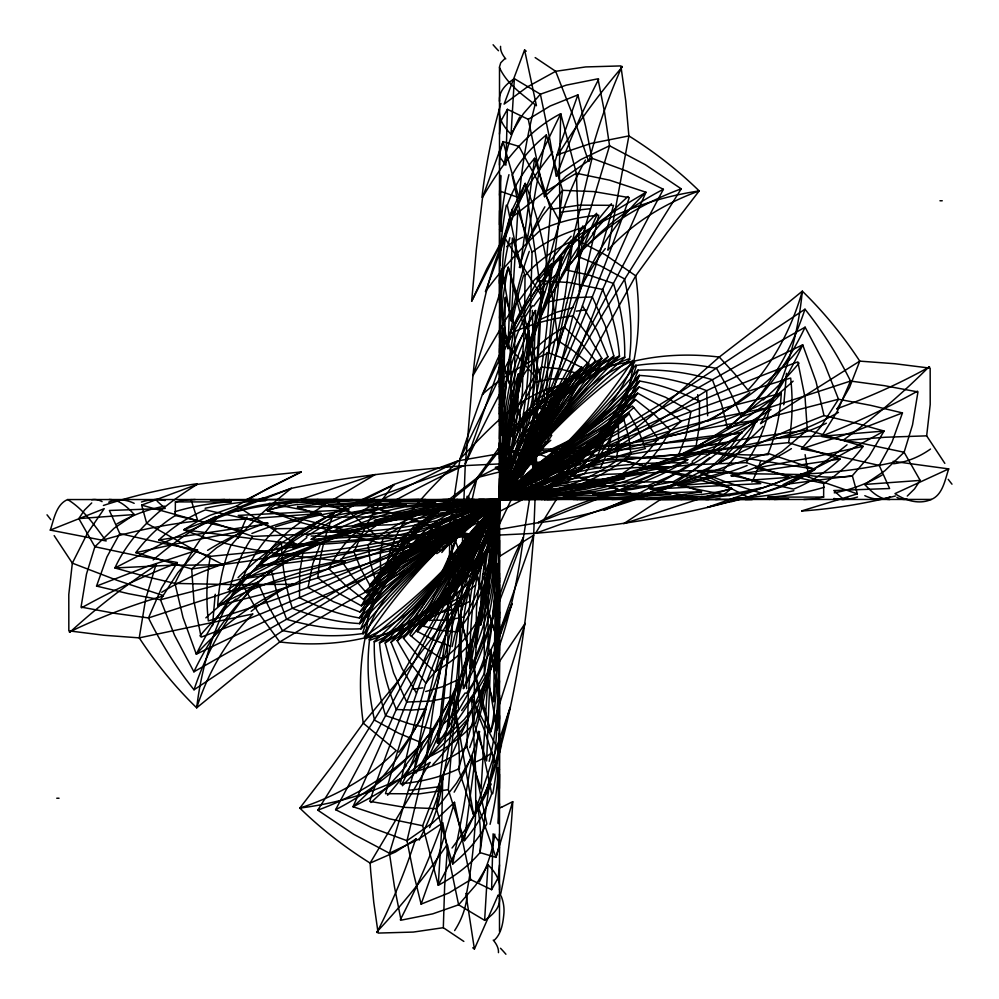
<?xml version="1.0" encoding="UTF-8"?>
<svg xmlns="http://www.w3.org/2000/svg" width="999" height="999" viewBox="0 0 999 999"><rect width="100%" height="100%" fill="white"/><g stroke="black" fill="none" stroke-linecap="round" stroke-linejoin="round"><path stroke-width="1.5" d="M499.5 164.348L499.5 165.085M499.5 898.763C500.149 908.341 491.958 915.571 484.64 920.329L458.616 904.807L449.013 858.853L442.807 822.851L418.394 839.322L389.448 853.233L353.658 834.29L317.782 810.164L395.092 686.575L454.208 584.403L452.197 572.951L451.598 561.688M499.5 742.132L499.5 752.384L471.565 697.739L475.499 768.968L475.849 812.861M499.5 635.664L498.938 680.694L497.165 708.591A715.097 453.608 5.1 0 1 489.148 761.325M499.5 628.908L499.5 624.4M499.5 594.967L499.5 573.164M499.5 578.858L499.5 577.909M499.5 560.239L498.838 621.59L495.704 670.666L488.136 647.065L487.962 601.136L490.759 555.394C485.027 577.122 476.136 598.064 463.911 616.932L447.602 620.117L428.983 620.329M499.5 527.959L499.063 592.557L497.09 638.998L462.674 532.504L465.297 463.786C472.639 391.783 472.914 317.108 499.837 248.951M499.5 471.041L499.512 446.128M499.5 438.761L500.162 377.41L503.296 328.334L510.864 351.935L511.038 397.864L508.241 443.606C513.973 421.878 522.864 400.936 535.089 382.068L551.398 378.883L570.017 378.671M499.5 421.091L499.5 420.142M499.5 414.46L499.5 404.033M499.5 386.089L499.5 399.55M499.5 374.6L499.5 370.092M499.5 363.336L500.062 318.306L501.835 290.409A715.097 453.608 5.1 0 1 509.852 237.675M499.5 256.868L499.5 246.616L471.653 301.261L476.373 249.288L482.579 197.278L503.034 141.621L518.993 146.403L560.039 222.153L559.365 167.944L560.726 113.699C525.874 131.543 501.835 164.198 482.579 197.278M499.5 100.237C498.851 90.684 507.042 83.404 514.36 78.671L540.384 94.193L549.987 140.147L556.193 176.149L580.606 159.678L609.552 145.767L645.342 164.71L681.218 188.836L603.908 312.425L544.792 414.597L546.803 426.049L547.402 437.312M499.5 612.911L497.964 659.939L493.656 701.648L484.39 673.338L484.165 625.249L486.875 577.36C480.219 597.027 470.317 615.646 457.38 631.917L440.709 630.381L422.639 625.986L459.39 561.313L497.215 503.084M499.5 584.54L499.5 586.438M499.5 834.652L499.5 833.915M499.488 280.769L500.024 274.95L501.935 269.156L511.088 320.866L517.907 210.065L532.067 252.21L530.594 305.494L526.473 358.516C536.825 345.629 549.937 335.09 564.423 327.185L576.073 277.447L585.177 227.023C566.171 232.13 547.727 240.16 532.067 252.21M498.676 508.778L497.415 536.725L499.088 541.133L499.912 457.867L501.548 464.61L498.863 506.456M499.5 347.627L499.5 352.572M499.5 446.341L500.062 401.286L501.91 360.002L536.288 466.496L533.666 535.214C528.384 605.968 519.443 676.685 501.173 745.366M499.5 413.511L499.575 406.88L502.085 435.502C506.081 391.171 505.007 343.206 532.642 305.632M499.5 387.125C499.45 351.423 499.438 315.472 505.769 280.207A737.387 501.311 3.7 0 1 508.191 267.208L525.149 319.58L538.911 371.915M499.5 504.158L498.651 574.088C491.745 554.158 497.677 532.305 498.051 511.688A858.553 573.276 6.6 0 1 499.475 499.5A858.553 573.276 6.6 0 0 500.936 487.312C503.134 441.533 504.732 394.917 523.226 352.073L522.452 391.571L518.169 430.631L507.005 464.622L493.119 530.057L480.831 568.369L476.548 607.429L475.774 646.927C493.781 602.759 497.502 554.832 499.138 507.679M499.5 494.842L500.349 424.912L503.346 434.153L497.689 526.173L492.432 567.395L485.077 602.335C479.033 531.468 519.967 467.532 513.923 396.665C505.656 429.195 501.398 462.649 499.712 496.153M499.5 447.29L499.525 442.569L536.288 466.496C538.061 398.826 532.942 329.782 548.426 263.386A755.394 645.404 11.7 0 1 559.715 222.065M499.5 404.957L500.749 343.693L505.344 297.352L514.61 325.662L514.835 373.751L512.125 421.64C518.781 401.973 528.683 383.354 541.62 367.083L558.291 368.619L576.361 373.014L543.456 431.318L508.091 486.638M499.5 617.407L498.276 675.336L493.231 718.793A737.387 501.311 3.7 0 1 490.809 731.792L479.72 698.813A818.193 679.682 -9.4 0 0 472.764 664.235L461.026 620.254L462.674 532.504L479.458 581.593L497.09 638.998L533.666 535.214L499.475 556.431L499.5 551.71M499.5 594.043L499.288 627.459L495.404 592.857L490.971 633.204L484.39 673.338L473.489 694.03L461.65 710.526M499.5 651.373L499.5 646.428M499.5 612.849L499.5 611.875M499.912 457.867L499.088 541.133M499.512 718.231L498.976 724.05L497.065 729.844L487.912 678.134L481.093 788.935L466.933 746.79L468.406 693.506L472.527 640.484C462.175 653.371 449.063 663.91 434.577 671.815L422.927 721.553L413.823 771.977C432.829 766.87 451.273 758.84 466.933 746.79M493.656 701.648L495.404 592.857M505.344 297.352L503.596 406.143L499.712 371.541L499.5 385.177M499.5 318.107L500.699 302.547L507.942 348.688L509.453 339.485A754.095 593.606 10 0 1 523.563 275.274M499.5 680.893L498.301 696.453L491.058 650.312L489.547 659.515A754.095 593.606 10 0 1 475.437 723.726M442.757 777.322L441.533 831.33L438.274 885.301C453.871 876.847 468.506 866.195 480.007 852.597L489.547 783.204L464.872 834.64L438.274 885.301L422.664 825.761C442.532 770.878 468.868 718.843 492.245 665.521C508.578 624.475 517.657 581.281 523.414 537.599L538.748 441.695L550.761 378.284L566.595 302.922M499.5 195.242L500.661 175.374L500.774 231.056L499.5 229.683M499.5 224.75L499.662 210.427L499.5 302.784M499.5 283.454L499.488 280.994M499.45 504.82L499.388 508.066L499.987 490.559M499.488 587.387L499.425 592.12L496.915 563.498C492.919 607.829 493.993 655.794 466.358 693.368M499.5 715.546L499.512 718.006M499.5 774.25L499.338 788.573L499.5 695.304M499.5 803.758L498.339 823.626L498.226 767.944L499.5 769.405M499.463 503.221L499.537 495.779M499.55 494.18L499.575 490.996M499.5 134.091L500.799 121.279L507.392 109.316L528.271 119.331L544.505 196.716L565.946 176.448L591.995 158.292L626.922 171.179L663.386 189.298L539.335 422.814L544.08 440.447M499.5 346.628L500.037 336.725L537.137 378.708L508.279 267.22L473.026 375.562L503.733 323.276M499.5 652.372L498.963 662.275L525.124 623.401L490.721 731.78L461.026 620.254L457.367 671.965L451.048 730.931A750.524 639.747 7.5 0 1 443.057 777.384M499.5 864.909L498.201 877.721L491.608 889.684L470.729 879.669L454.495 802.284L433.054 822.552L407.005 840.708L372.078 827.821L335.614 809.702L459.665 576.186L454.92 558.553M499.5 478.496L499.675 494.917C502.16 439.36 502.46 381.368 528.946 330.831C530.057 390.06 521.003 450.025 497.415 504.645C476.773 556.443 469.093 612.637 470.054 668.169C496.54 617.632 496.84 559.64 499.325 504.083L499.5 520.504M463.836 941.42L443.319 927.696L444.642 886.263L447.639 845.329M507.392 109.316L505.894 165.147L500.499 158.017L499.5 150.936M496.915 563.498L495.704 670.666M502.085 435.502L503.296 328.334M491.608 889.684L493.106 833.853L498.501 840.983L499.5 848.064M434.153 696.503C449.687 641.221 449.325 583.291 449.725 526.348L460.002 459.016L472.352 422.527L482.43 394.305L497.002 360.177L517.532 317.02L532.055 290.384L537.949 280.569L548.963 267.807L566.845 249.438L579.67 237.787L600.212 221.278L614.785 210.989L645.991 192.258L609.715 180.207L576.336 173.239L542.594 193.369L513.261 216.271L536.026 164.635L560.726 113.699L576.336 173.239L578.733 232.38L579.657 291.546L568.131 317.545L558.316 344.081C551.76 289.735 545.329 234.69 525.212 183.391L512.175 209.778L504.02 236.688L486.788 268.881L471.653 301.261M499.325 504.083L498.026 606.755C487.874 576.46 495.866 542.02 497.802 510.776L492.944 534.49M499.675 494.917L500.974 392.245C511.126 422.54 503.134 456.98 501.198 488.224L506.056 464.51M500.974 392.245L498.026 606.755M499.862 265.697L501.061 246.79M499.138 733.303L497.939 752.21M491.058 650.312L486.638 760.938L473.963 723.351L474.537 671.578L477.872 620.017C468.906 635.302 456.83 648.713 442.744 659.452L425.986 648.438L409.827 634.964L450.774 571.391L484.665 521.59M507.942 348.688L512.362 238.062L525.037 275.649L524.463 327.422L521.128 378.983C530.094 363.698 542.17 350.287 556.256 339.548L573.014 350.562L589.173 364.036L552.385 421.303L519.567 470.117M499.063 507.317C500.886 462.412 504.27 417.082 518.256 374.063L517.957 401.873L516.308 424.9M499.937 491.683L499.887 492.794M195.242 499.5L185.302 500.012L175.374 501.91L175.287 515.546C159.803 525.112 146.653 538.111 135.814 552.647L191.708 568.955L247.602 561.163L303.122 551.473L299.675 573.151L299.5 597.689C318.369 607.205 338.499 614.422 359.378 617.944C390.184 589.21 420.579 559.253 455.107 535.114C470.092 526.323 483.828 515.472 496.066 503.171M535.564 310.464L533.104 390.359L533.691 470.267L522.365 424.013L501.91 360.002L465.297 463.786C478.583 435.04 492.669 406.655 507.829 378.858C513.336 354.77 522.477 331.443 535.564 310.464L496.366 384.066L460.002 459.016C489.323 429.108 520.142 392.257 563.761 385.077M707.629 415.721L706.668 390.684C685.177 382.292 662.462 376.685 639.372 375.437C615.784 407.917 584.877 437.387 546.928 451.923C530.144 458.366 512.887 463.424 495.654 468.543L476.985 477.909L446.378 501.573L400.487 539.535L387.45 561.413L377.048 585.289L369.48 610.851L364.96 637.824C337.125 644.455 308.104 645.342 279.745 641.945L237.787 674.288L196.691 707.829C174.975 686.775 155.807 663.149 139.236 637.874L145.642 599.1L156.131 564.223M803.758 499.5L813.698 498.988L823.626 497.09L823.713 483.454C839.197 473.888 852.347 460.889 863.186 446.353L807.292 430.045L751.398 437.837L695.878 447.527L699.325 425.849L699.5 401.311C680.631 391.795 660.501 384.578 639.622 381.056L601.348 416.72L561.763 450.836L550.224 460.302L537.712 467.682L522.952 478.071L509.253 489.735L496.316 502.497L486.238 508.891L501.523 498.151L505.444 493.294M499.15 506.481C497.677 546.49 492.882 586.65 480.744 624.937L481.043 597.127L482.692 574.1M499.175 505.082L499.637 497.265M499.825 493.918L499.388 508.066M499.5 109.078C498.314 118.931 504.295 127.66 511.051 134.191L514.36 78.671M499.5 889.922C500.686 880.069 494.705 871.34 487.949 864.809L484.64 920.329M464.41 840.721L478.721 731.28L491.708 793.718C485.726 810.938 476.223 826.86 464.41 840.721L448.314 789.647L452.859 734.215L459.602 679.095L442.557 686.713L425.674 691.508M534.59 158.279L520.279 267.72L507.292 205.282C513.274 188.062 522.777 172.14 534.59 158.279L550.686 209.353L546.141 264.785L539.398 319.905L556.443 312.287L573.326 307.492M437.262 742.919L438.224 730.694M561.738 256.081L560.776 268.306M501.935 269.156L500.112 299.088L499.5 337.6M497.065 729.844L498.888 699.912L499.5 661.4M503.596 406.143L508.029 365.796L514.61 325.662L525.511 304.97L537.35 288.474M502.547 497.44L472.664 518.806L361.338 605.819L338.786 593.306L317.857 577.859C319.68 555.444 325.15 533.316 334.24 512.749L393.993 484.465L458.291 460.764L525.424 449.238C613.411 449.438 704.22 439.41 781.293 393.269C780.107 413.836 776.186 434.415 768.144 453.459C690.771 474.675 618.793 514.31 538.036 522.702L470.916 534.228C385.414 553.421 296.004 563.923 217.707 605.731C218.893 585.164 222.814 564.585 230.856 545.541C249.063 524.525 269.455 505.407 291.396 488.324C348.102 476.473 405.794 470.641 463.436 465.671L532.117 462.337C593.681 461.638 655.269 458.603 716.233 449.6A737.225 628.321 81.3 0 0 776.423 438.511A531.543 396.103 73 0 0 838.461 412.375M386.9 566.908C392.457 522.752 428.796 490.746 458.291 460.764L384.028 498.601L311.226 539.36L391.021 535.202L470.916 534.228C432.917 527.747 396.378 515.372 360.027 502.934L463.436 465.671C434.79 479.295 406.556 493.793 378.971 509.453C354.957 515.596 331.83 525.524 311.226 539.36M612.1 432.092L607.904 451.361L600.561 467.582C529.67 477.697 469.33 521.303 398.439 531.418M837.037 409.165L849.575 387.325L859.764 361.126C843.193 335.851 824.025 312.225 802.309 291.171C791.87 327.597 773.988 362.3 747.964 390.06L734.44 373.526L719.255 357.055C690.896 353.658 661.875 354.545 634.04 361.176L629.333 387.937L621.615 413.274L611.088 436.9L597.951 458.516L572.927 474.962L543.618 488.823L465.134 529.158C426.198 548.014 390.784 574.125 361.338 605.819C384.028 565.284 414.123 528.933 449.625 498.976L452.048 515.384L456.918 531.406L480.032 517.02L498.089 500.961L482.18 514.985L461.351 527.697L363.561 599.462L345.192 585.039L328.871 568.743L279.395 581.518L229.158 591.658C233.679 572.052 241.196 552.922 252.809 536.388L306.106 534.253L359.078 529.32C346.478 540.234 336.326 553.858 328.871 568.743M485.077 602.335L513.923 396.665M480.744 624.937L518.256 374.063M498.101 508.728L484.852 589.635L470.054 668.169M500.899 490.272L514.148 409.365L528.946 330.831M496.678 517.957L475.774 646.927M502.322 481.043L523.226 352.073M526.748 242.72L535.876 188.736L546.341 134.952C532.654 146.116 520.604 159.553 512.137 175.137L526.748 242.72L542.469 215.859L562.574 190.334L593.906 191.596L629.295 197.64C600.861 280.607 566.708 361.526 528.758 440.571L537.225 447.677C523.364 472.515 506.78 498.888 480.994 512.674L518.006 486.326L506.406 493.294L495.916 503.221L504.22 495.267L512.762 490.109L499.937 499.238M472.252 756.28L463.124 810.264L452.659 864.048C466.346 852.884 478.396 839.447 486.863 823.863L472.252 756.28L456.531 783.141L436.426 808.666L405.094 807.404L369.705 801.36C398.139 718.393 432.292 637.474 470.242 558.429L461.775 551.323C472.877 523.688 498.264 506.193 512.15 480.619L506.281 491.308L498.101 501.023M944.842 463.386L926.66 435.851L930.206 404.495L930.169 368.156L894.929 363.736L859.764 361.126L760.564 423.676C784.277 383.404 797.951 337.612 802.309 291.171L761.213 324.712L719.255 357.055L659.715 409.19L597.951 458.516M434.078 702.347L426.173 758.278C444.18 749.937 460.901 738.398 473.963 723.351M461.775 551.323L424.5 597.976L385.164 642.994L393.581 672.839L406.655 702.035L430.769 701.073L451.835 696.965L443.219 752.659L436.426 808.666L452.659 864.048M537.225 447.677L574.5 401.024L613.836 356.006L605.419 326.161L592.345 296.965L568.231 297.927L547.165 302.035L555.781 246.341L562.574 190.334L546.341 134.952M564.922 296.653L572.827 240.722C554.82 249.063 538.099 260.602 525.037 275.649M435.239 613.923L454.17 609.103L469.955 601.286C478.683 530.244 520.317 468.756 529.045 397.714M508.241 443.606L523.638 366.933L543.169 291.109M490.759 555.394L475.362 632.067L455.831 707.891M463.911 616.932C474.7 534.727 524.3 464.273 535.089 382.068M210.414 556.356C206.331 577.597 206.031 599.462 208.316 620.928C291.795 596.366 372.814 563.786 450.674 524.962L452.709 535.064L405.781 572.864L359.94 612L333.454 601.723L308.042 587.524L312.849 563.611L320.791 543.219L265.784 550.924L210.414 556.356L158.866 539.984C172.44 527.335 188.149 516.883 205.369 509.902L268.057 523.738L158.866 539.984M788.586 442.644C792.669 421.403 792.969 399.538 790.684 378.072C707.205 402.634 626.186 435.214 548.326 474.038L546.291 463.936L593.219 426.136L639.06 387L665.546 397.277L690.958 411.476L686.151 435.389L678.209 455.781L733.216 448.076L788.586 442.644L840.134 459.016C826.56 471.665 810.851 482.117 793.631 489.098L730.943 475.262L840.134 459.016M444.13 569.043C428.047 601.173 397.714 624.2 365.159 638.024C359.353 665.983 359.24 694.942 363.274 723.164L396.216 750.586C369.58 777.484 335.701 796.503 299.825 808.079C321.141 828.933 344.867 847.264 370.117 863.086L395.379 852.06L416.183 838.848M457.38 631.917C471.004 539.048 527.996 459.952 541.62 367.083M443.319 927.696L413.336 932.067L378.122 933.078L373.763 902.447L370.729 871.827L370.117 863.086L430.132 762.349C390.884 787.212 345.829 802.297 299.825 808.079L332.155 766.033L363.274 723.164L413.686 662.175L461.238 599.05L476.96 573.563L490.01 543.893L528.221 464.348C554.557 422.202 584.677 378.246 633.841 360.976C639.647 333.017 639.76 304.058 635.726 275.836L666.845 232.967L699.175 190.921C677.859 170.067 654.133 151.736 628.883 135.914L590.958 143.444L557.092 154.857M454.158 702.909L473.788 815.609L510.289 707.18C498.988 743.531 493.906 782.604 473.788 815.609L458.441 768.955L474.188 716.745L492.245 665.521L477.859 689.26M454.695 499.5L382.33 500.487L328.371 504.707L352.11 512.924L398.064 512.712L443.781 509.29C422.165 515.534 401.448 525.037 382.942 537.862L380.282 554.532L380.681 573.351M544.305 499.5L616.67 498.513L670.629 494.293L646.89 486.076L600.936 486.288L555.219 489.71C576.835 483.466 597.552 473.963 616.058 461.138L618.718 444.468L618.319 425.649M459.665 576.186C437.15 604.682 407.405 627.222 374.3 642.032C373.776 666.97 378.084 691.845 385.577 715.571L410.202 724.013L433.341 729.158L407.005 840.708L413.361 872.527L421.103 904.132L448.901 892.969L470.729 879.669M539.335 422.814C561.85 394.318 591.595 371.778 624.7 356.968C625.224 332.03 620.916 307.155 613.423 283.429L588.798 274.987L565.659 269.842L591.995 158.292L585.639 126.473L577.897 94.868L550.099 106.031L528.271 119.331M633.841 360.976L607.03 366.296L581.73 374.625L558.229 385.739L536.8 399.425L500.149 446.341L477.322 477.572L468.456 496.491C463.798 513.836 459.203 531.231 453.221 548.189C439.747 586.525 411.313 618.356 379.558 642.919C381.418 665.846 387.525 688.299 396.316 709.515L353.009 806.742L389.285 818.793L422.664 825.761M67.632 499.562C84.053 509.44 94.855 525.961 106.156 540.958L50.287 530.094C53.958 519.48 56.044 504.408 67.632 499.562L931.368 499.438C942.956 494.592 945.042 479.52 948.713 468.906L893.031 461.313M544.505 196.716L559.865 145.479L577.897 94.868M454.495 802.284L439.135 853.521L421.103 904.132M361.051 629.12A857.641 818.356 49.6 0 1 441.72 545.729L423.938 541.408C396.103 564.785 374.5 595.242 360.664 628.783C335.676 630.019 310.589 626.311 286.626 619.293L277.347 594.517L271.453 570.978L160.489 599.75L128.421 593.668L96.541 586.088L106.968 556.893L119.768 533.566L109.39 510.477L165.21 508.466L157.13 501.161M637.949 369.88A857.641 818.356 49.6 0 1 557.28 453.271L575.062 457.592C602.897 434.215 624.5 403.758 638.336 370.217C663.324 368.981 688.411 372.689 712.374 379.707L721.653 404.483L727.547 428.022L838.511 399.25L870.579 405.332L902.459 412.912L892.032 442.107L879.232 465.434L889.61 488.523L833.79 490.534L841.87 497.839M476.985 477.909L472.302 498.788L470.841 520.217L421.241 554.145L370.529 586.438L360.964 569.218L354.121 552.222C363.586 527.647 377.222 504.745 393.993 484.465M466.87 719.967C435.04 755.931 396.066 785.489 353.009 806.742C398.501 767.582 428.958 713.398 443.244 655.456L436.875 669.68L425.824 683.091L411.963 733.129L400.249 783.828C420.254 782.005 440.197 777.522 458.441 768.955M509.078 460.477L489.922 538.523M505.082 493.818L497.764 502.122L518.031 472.127L601.81 358.341L588.836 336.276L573.176 315.909L587.037 265.871L598.751 215.172C578.746 216.995 558.803 221.478 540.559 230.045C520.242 248.701 501.848 269.418 485.414 291.571L525.212 183.391L541.545 295.841L504.02 236.688M454.208 584.403C431.356 609.914 401.698 628.983 369.48 640.396C366.383 667.007 368.606 694.055 374.525 720.129L398.801 733.278L422.527 743.156L389.448 853.233L394.455 886.762L401.036 920.191L432.704 913.86L458.616 904.807L475.686 885.189L487.949 864.809M544.792 414.597C567.644 389.086 597.302 370.017 629.52 358.604C632.617 331.993 630.394 304.945 624.475 278.871L600.199 265.722L576.473 255.844L609.552 145.767L604.545 112.238L597.964 78.809L566.296 85.14L540.384 94.193L523.314 113.811L511.051 134.191M416.508 693.194L401.935 668.331L391.059 642.245L428.858 595.279L465.284 547.29L475.362 549C438.636 627.847 408.116 709.652 385.514 793.668L419.418 793.855L448.314 789.647M582.492 305.806L597.065 330.669L607.941 356.755L570.142 403.721L533.716 451.71L523.638 450C560.364 371.153 590.884 289.348 613.486 205.332L579.582 205.145L550.686 209.353M91.733 502.947L84.465 510.102L78.834 518.593L94.88 546.74L135.951 555.432L177.31 562.499L161.526 588.011L148.489 617.944C161.064 643.418 176.261 667.619 194.018 689.797C207.168 649.949 228.521 612.537 257.754 582.292L268.431 606.281L282.417 630.544C308.679 635.901 335.876 637.437 362.45 633.566C372.914 601.011 391.046 570.741 415.871 547.102L427.41 548.863L438.723 549.188M907.267 496.053L914.535 488.898L920.166 480.407L904.12 452.26L863.049 443.568L821.69 436.501L837.474 410.989L850.511 381.056C837.936 355.582 822.739 331.381 804.982 309.203C791.832 349.051 770.479 386.463 741.246 416.708L730.569 392.719L716.583 368.456C690.321 363.099 663.124 361.563 636.55 365.434C626.086 397.989 607.954 428.259 583.129 451.898L571.59 450.137L560.277 449.812M500.824 633.016L490.634 662.649L479.72 698.813L464.423 719.305L447.277 735.489M302.947 579.482A602.872 507.117 69.4 0 0 293.394 584.29L234.203 584.627L174.987 583.416L144.818 576.311L114.922 567.969L165.347 542.045L216.558 518.119C200.012 538.011 186.064 560.039 174.987 583.416L183.017 617.544L196.291 654.17L292.332 608.316C313.823 616.708 336.538 622.315 359.628 623.563C373.151 584.952 395.154 549.288 424.038 520.279L433.841 531.98L445.117 542.27L458.454 534.14L474.213 522.789L488.898 510.164L500.462 498.489L497.002 502.06M526.248 51.199L524.587 49.95L504.095 104.146L527.385 86.888L555.681 71.304L585.664 66.933L620.879 65.922L625.749 100.924L628.883 135.914L607.842 250.175C632.542 222.977 664.772 203.334 699.175 190.921C654.707 197.59 611.326 213.237 573.926 238.399L605.332 254.832L635.726 275.836L597.764 344.043L562.986 413.811M364.96 637.824C380.744 588.161 423.663 556.58 465.134 529.158M639.372 375.437C624.949 412.987 602.235 447.377 572.927 474.962L706.668 390.684L802.709 344.83L815.983 381.456L824.013 415.584L854.182 422.689L884.078 431.031L869.118 456.331L852.334 475.711L782.991 484.677L833.953 458.853L884.078 431.031L830.231 435.564L776.31 437.999M579.657 291.546C594.143 254.108 617.12 220.105 645.991 192.258L602.684 289.485L545.941 437.562C563.561 405.094 589.11 377.098 619.442 356.081C617.582 333.154 611.475 310.701 602.684 289.485L569.43 282.555L537.949 280.569M634.04 361.176C621.166 394.106 599.188 425.249 567.507 442.245M512.15 480.619L504.557 490.946L490.372 513.898L486.85 518.381L491.97 508.803L498.651 500.374L484.527 517.257L472.402 538.436L403.459 638.236L418.194 656.081L434.577 671.815M463.436 688.536L494.867 613.611L523.414 537.599C496.703 585.339 491.945 641.87 463.436 688.536L458.129 607.317L449.725 526.348C459.89 550.224 467.132 575.449 469.955 601.286M539.398 319.905L550.049 297.09L562.175 274.787M459.602 679.095L448.951 701.91L436.825 724.213M472.752 947.801L474.413 949.05L498.176 895.017L498.776 896.14M496.54 504.095L494.118 507.604L498.289 500.861L490.484 513.024L500.249 498.688L493.981 505.257M502.46 494.905L504.882 491.396L501.098 497.677L493.918 505.182M528.221 464.348C545.991 424.9 571.016 388.736 601.81 358.341C561.987 382.217 526.585 413.361 497.639 449.65L514.048 451.623L530.169 456.019L518.156 477.06L505.144 493.606M494.243 940.246C501.398 933.803 503.046 922.914 503.896 913.635A507.33 138.099 -1.9 0 0 501.136 896.003M435.052 584.665L444.617 568.968L473.838 537.612L484.952 522.914L494.93 507.48L491.733 504.408L472.839 517.482L451.91 535.589L436.014 552.497L417.957 547.252L400.487 539.535M119.768 533.566L163.374 543.456L197.59 550.049L177.884 572.614L160.489 599.75L174.525 635.227L193.893 671.815C212.238 633.241 238.524 598.289 271.453 570.978M879.232 465.434L835.626 455.544L801.41 448.951L821.116 426.386L838.511 399.25L824.475 363.773L805.107 327.185C786.762 365.759 760.476 400.711 727.547 428.022M497.265 504.033L501.735 494.967M496.378 505.794L453.234 590.709C466.908 580.282 478.134 566.683 485.801 551.286A624.637 474.7 15.6 0 0 489.897 538.511M502.347 493.768L545.766 408.291C532.092 418.718 520.866 432.317 513.199 447.714A624.637 474.7 15.6 0 0 509.103 460.489M496.128 506.343L447.39 599.063C460.676 591.558 472.315 581.056 480.831 568.369M502.872 492.657L551.61 399.937C538.324 407.442 526.685 417.944 518.169 430.631M490.097 518.356L493.244 512.075M505.756 486.925L508.903 480.644M509.727 479.021L534.79 431.88L557.617 392.182L538.561 401.561L523.426 413.936M489.273 519.98L464.21 567.12L441.383 606.818L460.439 597.439L475.574 585.064M746.191 462.612C757.804 446.078 765.321 426.948 769.842 407.342L719.605 417.482L670.129 430.257C662.674 445.142 652.522 458.766 639.922 469.68L692.894 464.747L746.191 462.612L788.673 477.347C748.713 497.764 703.109 499.025 659.228 499.5M547.165 302.035L567.944 267.033L593.144 233.991M451.835 696.965L431.056 731.967L405.856 765.009M379.383 642.744A1058.84 1028.208 37.8 0 0 458.341 555.107L474.662 528.583L495.067 504.108M619.617 356.256A1058.84 1028.208 37.8 0 0 540.659 443.893L524.338 470.417L514.885 482.704L502.834 496.053L520.267 474.725L533.716 451.71L522.402 466.208M444.992 567.457L449.238 559.502L458.316 555.094M493.556 505.706L496.303 501.985L500.362 498.963M498.988 500.374L543.931 432.455L582.754 368.119L565.496 359.153L548.663 352.872C524.537 362.999 502.172 377.172 482.43 394.305M523.214 310.227L509.315 334.003C529.383 324.438 551.086 318.381 573.176 315.909M523.638 450L540.884 423.976L560.739 399.612M475.362 549C453.821 585.264 424.987 617.17 391.059 642.245M500.024 498.626L498.364 500.699M359.378 617.944C380.057 583.341 408.141 553.159 441.383 530.344L448.776 538.698M639.622 381.056C618.943 415.659 590.859 445.841 557.617 468.656L550.224 460.302M519.28 300.187L534.577 279.695L551.723 263.511M491.496 511.813L501.473 496.403M490.571 500.099C528.146 498.051 565.771 493.494 602.06 483.229L571.915 484.34L546.353 487.425A675.386 433.279 77.5 0 0 533.741 489.797L465.259 509.215A675.386 433.279 77.5 0 1 452.622 511.488L427.085 514.66L396.94 515.771C431.093 506.793 466.533 500.474 501.623 499.475M254.358 501.448L265.697 500.511L267.058 499.5M744.642 497.552L733.303 498.489L731.942 499.5M257.53 567.157C268.644 549.55 283.129 533.928 300.512 522.39L352.822 536.675M497.539 502.572L504.383 492.057M741.47 431.843L731.83 445.529L721.34 457.554L710.177 467.907L698.488 476.61L650.624 491.933M494.055 507.867L504.945 491.133M496.653 503.833L498.701 500.799M498.289 501.348L501.236 496.878L500.112 498.738M502.347 495.167L472.402 538.436L479.37 534.328L485.339 529.32C464.235 569.767 436.538 606.793 403.459 638.236M497.065 503.184L498.851 500.487M528.758 440.571C550.012 408.341 576.972 379.807 607.941 356.755M494.118 507.604L504.882 491.396M470.242 558.429C448.401 592.295 419.118 621.291 385.164 642.994M505.132 491.046L490.484 513.024L493.381 508.703M500.299 498.201L508.516 485.976M359.628 623.563C379.707 592.594 406.905 566.183 438.848 547.602L292.332 608.316C285.652 587.162 281.905 565.072 281.493 542.882L307.505 526.948L334.24 512.749C291.184 537.912 251.648 569.168 217.707 605.731L268.144 592.894L317.857 577.859M494.617 506.868L486.85 518.381M504.383 492.132L505.619 490.297M505.806 490.047L507.38 487.687M498.414 501.211L497.864 501.96M505.219 490.846L509.577 484.415M508.179 486.513L510.551 482.979M506.668 488.698L508.116 486.55M488.361 516.121L492.332 510.302M490.01 543.893C465.197 581.368 433.641 614.373 397.19 640.659L410.164 662.724L425.824 683.091M489.423 514.585L455.069 566.545L416.246 630.881L433.504 639.847L450.337 646.128C453.583 628.621 452.797 610.464 448.676 593.169M509.353 484.677L511.026 482.242M487.974 516.758L489.647 514.323M489.435 514.86L397.19 640.659C424.662 607.829 445.816 569.78 459.428 529.195L464.872 535.626L468.831 542.981L480.844 521.94L493.856 505.394M564.423 327.185L580.806 342.919L595.541 360.764L514.335 477.41M511.038 482.267L513.998 478.009M487.962 516.733L485.002 520.991M510.526 482.867L519.967 469.53M514.41 477.372L517.844 472.527M484.59 521.628L481.156 526.473M359.94 612C383.978 577.335 415.01 547.527 450.674 524.962M639.06 387C615.022 421.665 583.99 451.473 548.326 474.038M508.778 479.807L515.209 472.052L523.001 465.322L515.097 480.069L504.208 494.455M490.222 519.193L483.791 526.948L475.999 533.678L486.525 514.972L500.449 498.501L497.714 501.148M518.194 471.99L522.127 466.62M480.806 527.01L476.873 532.38M505.019 493.743L503.446 495.704C543.406 465.871 586.388 439.572 628.471 412.562L638.036 429.782L644.879 446.778C627.584 450.636 609.502 450.487 592.17 446.878M500.586 497.789L505.531 493.381M476.598 532.792L465.284 547.29L478.733 524.275L496.116 502.972M565.659 269.842C591.745 236.189 625.611 208.828 663.386 189.298M433.341 729.158C407.255 762.811 373.389 790.172 335.614 809.702M494.717 504.757L488.773 513.011L483.229 523.626C497.302 509.727 501.698 489.273 515.771 475.374L508.366 488.823L497.877 501.248M498.101 501.61L493.469 505.619M505.519 492.894L512.674 482.979L519.393 470.267L498.026 472.327L477.322 477.572M550.362 399.4A662.524 596.615 32.8 0 1 501.623 497.115C517.032 481.493 534.552 467.432 553.883 456.73L558.116 447.627L565.946 443.156M495.816 503.459L486.326 516.021L479.607 528.733L475.412 512.162L468.456 496.491M824.013 415.584C769.48 436.501 717.981 463.873 665.334 488.811C708.303 462.749 747.652 430.631 781.293 393.269L730.856 406.106L681.143 421.141L660.214 405.694L637.662 393.181L542.082 467.594L528.896 475.112L516.57 483.816L498.938 500.099L500.399 498.464M505.207 493.394L500.324 498.601L502.347 496.615M494.992 502.584L491.558 505.107L500.487 498.513L495.904 503.196M503.271 495.666L523.663 478.022L546.291 463.936L532.117 475.661M466.883 523.339L452.709 535.064L475.337 520.979L496.078 503.084M503.346 495.529L500.899 497.977M681.143 421.141L668.169 432.892L654.258 440.035L697.464 424.662A599.75 503.983 72.5 0 0 707.267 420.492C744.043 402.522 776.71 376.423 802.709 344.83C782.766 388.761 754.345 428.858 719.168 461.9M363.561 599.462C394.006 565.446 430.207 536.663 470.067 514.46L465.247 520.591L461.351 527.697L480.507 512.962M635.439 399.538C604.994 433.554 568.793 462.337 528.933 484.54L533.753 478.409L537.649 471.303L635.439 399.538L653.808 413.961L670.129 430.257M497.889 500.624C495.317 502.772 503.683 496.203 501.111 498.376M502.035 496.903L515.996 479.508L526.598 460.564L519.63 464.672L513.661 469.68C534.765 429.233 562.462 392.207 595.541 360.764M496.815 502.26L496.353 502.734L497.127 501.935M502.435 496.491C499.375 499.687 503.696 495.092 501.873 497.065M501.61 497.34L504.483 494.455M502.447 496.64L501.498 497.614M498.738 500.299L499.825 499.275L498.876 500.162M501.748 497.077L496.703 502.435L497.989 501.111M501.261 497.614L499.113 499.812M560.963 399.625L588.811 373.988L613.836 356.006M501.398 497.539L500.661 498.326M576.473 255.844C605.556 225.737 642.02 203.222 681.218 188.836M422.527 743.156C393.444 773.263 356.98 795.778 317.782 810.164M500.549 498.464L507.442 493.893L503.521 496.765M497.502 501.386L498.164 500.736M500.911 498.039L519.005 482.43L537.649 471.303L518.493 486.038M488.911 506.968L435.214 545.904L366.633 592.981L352.597 577.01L340.996 560.202C351.311 545.654 364.36 533.041 379.433 523.501A1002.059 897.352 82.1 0 1 353.721 525.874L314.972 528.134L276.099 528.733C261.376 542.682 250.299 560.152 242.495 578.796L273.589 574.25M509.215 492.694L563.786 453.096L632.367 406.019L646.403 421.99L658.004 438.798C647.689 453.346 634.64 465.959 619.567 475.499A1002.059 897.352 82.1 0 1 645.279 473.126L684.028 470.866L722.901 470.267C737.624 456.318 748.701 438.848 756.505 420.204L725.411 424.75M500.099 498.926L500.824 498.239M550.636 434.515L534.215 450.899L516.72 472.34L504.07 491.52L507.342 494.717L522.489 484.29L536.863 472.764L567.357 442.657L582.854 432.729M504.82 499.413L508.429 498.901L438.286 503.796L418.631 506.643L382.667 515.184L352.547 525.998L392.083 524.712L431.081 519.73L464.785 507.742L529.92 492.495L551.223 485.751L567.919 479.27L606.917 474.288L646.453 473.002C602.784 492.332 554.832 496.978 507.667 499.038M505.444 493.618L518.469 483.341L532.991 475.037L526.498 483.041L518.943 489.697M495.641 503.309C457.018 530.844 416.371 556.068 375.212 579.882L370.217 561.725L368.132 544.78C384.016 531.293 402.36 520.791 421.89 513.598A948.788 789.872 82.9 0 1 374.001 516.495M493.556 505.382L480.531 515.659L466.009 523.963L472.502 515.959L480.057 509.303M281.493 542.882C246.066 573.826 217.07 611.987 196.291 654.17C223.164 624.288 256.393 600.062 293.419 584.328M236.388 599.687L268.694 573.376L303.122 551.473M504.408 494.642L505.931 493.294M494.592 504.358L483.366 513.149L470.841 520.217L479.732 513.648M762.612 399.313L730.306 425.624L695.878 447.527M289.26 541.508L305.457 528.921L325.899 517.182L365.921 509.765L406.193 504.632C370.242 496.803 333.341 501.623 297.415 507.205L325.899 517.182L374.026 516.958M709.74 457.492L693.543 470.079L673.101 481.818L633.079 489.235L592.807 494.368C628.758 502.222 665.659 497.352 701.585 491.795L673.101 481.818L624.974 482.042M479.882 512.712C491.52 501.773 507.48 497.227 519.118 486.288M514.323 488.961L566.408 453.633L623.788 419.118L628.783 437.275L630.869 454.22C614.984 467.707 596.64 478.209 577.11 485.402A948.788 789.872 82.9 0 1 624.999 482.505M505.906 493.469L514.135 487.462L523.151 482.542M501.573 498.051L500.774 498.663M467.282 523.051L472.539 518.968M531.718 475.949L526.461 480.032M523.414 482.43L528.159 478.783L511.488 475.062L495.654 468.543M508.029 499.35L457.867 500.162L462.312 502.047L473.963 501.598L547.827 495.704L586.538 489.085L624.575 478.446L587.499 479.72L550.973 484.64C566.171 476.511 579.42 464.81 589.422 450.786L505.706 496.216M504.757 58.754L500.749 62.75L499.5 66.908L499.5 931.368M473.064 518.606L477.809 515.034M525.936 480.394L507.979 493.531M521.191 483.966L523.576 482.18M431.081 519.73C418.618 528.683 408.479 540.721 401.398 554.32L486.026 506.643M567.919 479.27C580.382 470.317 590.521 458.279 597.602 444.68L512.974 492.357M478.434 514.597L489.785 506.306M520.566 484.403L514.035 489.235M475.849 516.458L488.586 507.105M478.783 514.31L486.163 508.978M514.298 488.998L542.082 467.594L534.64 463.873L528.109 458.641C568.294 443.918 605.681 421.615 637.662 393.181C612.474 430.419 580.419 462.974 543.618 488.823M512.2 490.521L518.006 486.326M485.089 509.74L486.888 508.454M511.625 490.971L513.911 489.26M461.238 599.05C433.216 619.967 399.687 633.029 365.159 638.024M480.994 512.674L487.637 507.917M511.363 491.083L505.444 495.304M515.709 487.974L508.528 493.119M485.601 509.365L487.912 507.717M488.673 507.167L491.021 505.469M489.073 506.893L490.234 506.068M490.472 505.881L493.556 503.696M486.238 508.891L496.016 501.96M502.984 497.04L512.762 490.109M506.793 494.418L510.414 491.895M493.693 503.608L507.704 493.818M511.588 491.146L496.478 501.548M491.558 505.107L501.935 497.814M495.879 502.035L507.442 493.893M495.479 502.235L504.37 496.116M497.689 500.774L501.311 498.226M501.623 498.014L503.746 496.528M491.296 505.182L496.753 501.373M499.175 499.725L497.477 500.849M502.247 497.627L504.982 495.729M194.018 689.797L315.384 609.04L415.871 547.102M804.982 309.203L683.616 389.96L583.129 451.898M306.306 536.388L328.746 522.877L352.11 512.924L393.731 506.88L435.539 502.759L406.88 499.762L419.205 499.5M692.694 462.612L670.254 476.123L646.89 486.076L605.269 492.12L563.461 496.241L592.12 499.238L579.795 499.5M687.774 459.64C642.207 490.209 585.352 495.279 538.036 522.702L613.498 492.657L687.774 459.64L606.493 456.056L525.424 449.238C549.4 458.916 574.737 465.509 600.561 467.582M332.63 500.124L375.262 474.475L267.32 510.689L300.512 522.39M197.19 484.378C163.786 505.119 131.606 531.418 114.922 567.969L169.081 565.322L223.239 564.797L189.048 547.102L146.666 523.289L141.646 505.119L197.19 484.378L249.201 477.31L301.211 471.94L246.616 499.587L303.396 499.5M302.959 579.52L345.329 561.525C290.697 555.781 235.065 550.799 183.791 529.745L196.753 521.903L209.927 515.372L236.726 505.956L268.831 487.824L301.211 471.94M109.078 499.5C119.53 499.413 127.66 507.417 134.316 514.547L114.136 528.246L94.88 546.74L86.476 574.125L81.044 607.067L114.735 613.349L148.489 617.944L257.754 582.292M889.922 499.5C879.47 499.587 871.34 491.583 864.684 484.453L884.864 470.754L904.12 452.26L912.524 424.875L917.956 391.933L884.265 385.651L850.511 381.056L741.246 416.708M193.893 671.815L423.938 541.408M805.107 327.185L575.062 457.592M175.287 515.546L243.182 530.856L216.696 547.702L191.708 568.955L193.918 601.186L201.136 637.125C283.379 606.655 363.386 570.392 441.383 530.344M823.713 483.454L755.818 468.144L782.304 451.298L807.292 430.045L805.082 397.814L797.864 361.875C715.621 392.345 635.614 428.608 557.617 468.656M479.308 510.277L432.867 536.613L393.818 560.551L402.585 541.058L414.51 525.399L432.38 517.457L450.674 510.864L488.261 501.411C461.188 505.581 433.753 506.88 406.393 506.58C380.357 511.476 354.87 519.805 331.431 532.23C390.709 532.654 450.586 522.302 504.595 497.277C555.869 475.299 611.987 466.446 667.569 466.77C617.819 495.029 559.652 496.303 504.083 499.288L606.743 497.302L592.607 492.42L582.33 492.382L546.403 493.656L510.739 497.589L548.326 488.136L566.62 481.543L584.49 473.601L596.415 457.942L605.182 438.449L566.133 462.387L519.692 488.723M480.906 509.415L487.1 506.093M511.9 492.907L518.094 489.585M493.294 502.784L409.578 548.214C419.58 534.19 432.829 522.489 448.027 514.36L411.501 519.28L374.425 520.554L412.462 509.915L451.173 503.296L536.688 496.953L541.133 498.838L457.867 500.162M488.211 505.494L493.856 502.497M505.144 496.503L510.789 493.506M298.251 554.532L320.791 543.219M492.757 503.059L506.243 495.941M700.749 444.468L678.209 455.781M495.029 501.86L427.56 536.451C466.82 494.955 532.18 504.045 571.44 462.549L503.971 497.14M415.596 565.322L346.828 602.06L279.745 641.945L257.73 611.813L240.309 580.332C216.271 618.781 201.973 662.899 196.691 707.829C208.004 672.864 226.548 639.797 252.922 613.96L139.236 637.874L104.071 635.264L68.831 630.844L68.794 594.505L72.34 563.149L87.338 533.416L104.221 508.653L50.287 530.094M948.713 468.906L894.979 493.618C905.431 500.686 919.28 504.82 931.368 499.438M252.809 536.388L210.327 521.653C250.162 501.298 295.617 499.987 339.373 499.5M379.558 642.919C416.62 627.384 450.262 603.633 476.96 573.563L396.316 709.515L412.162 710.039L425.162 708.978M96.541 586.088L146.703 566.695L197.59 550.049M902.459 412.912L852.297 432.305L801.41 448.951M619.442 356.081C581.293 370.741 546.353 393.818 518.219 423.501L530.119 432.954L540.684 443.906M499.5 808.004L501.798 807.092M502.06 806.992L512.687 801.673L495.966 857.379L480.007 852.597M263.049 498.289L291.396 488.324L183.791 529.745L296.453 544.393L368.793 538.961L466.883 536.625L535.564 533.291C601.448 527.659 667.207 518.743 731.131 501.398M698.488 476.61L731.68 488.311L623.688 523.688L662.275 498.364L701.398 494.28M852.334 475.711L857.354 493.881L801.747 510.889M276.099 528.733L238.237 515.397L348.801 509.79L302.547 501.648L318.107 499.5M722.901 470.267L760.763 483.603L650.199 489.21L696.453 497.352L680.893 499.5M135.814 552.647L189.385 541.058L243.182 530.856M863.186 446.353L809.615 457.942L755.818 468.144M331.431 532.23L399.862 517.794L468.581 504.845M667.569 466.77L599.138 481.206L520.579 495.891M630.869 454.22C538.249 469.73 460.751 529.27 368.132 544.78M616.058 461.138C534.028 473.563 464.972 525.437 382.942 537.862M443.781 509.29L386.438 521.628L339.048 533.716A1413.31 1374.224 75.3 0 0 292.058 547.477M555.219 489.71L612.562 477.372L659.952 465.284A1413.31 1374.224 75.3 0 0 706.942 451.523M352.547 525.998L478.421 503.109M646.453 473.002L510.739 497.589M471.903 504.258L488.261 501.411M481.106 502.659L517.894 496.341M624.575 478.446L374.425 520.554M602.06 483.229L396.94 515.771M297.602 504.72L336.725 500.636L399.55 499.5M278.983 499.8L283.454 499.5M720.017 499.2L715.546 499.5M844.18 440.484L885.151 437.25L926.66 435.851M519.805 496.978L564.797 494.842L574.088 498.189L424.912 500.811L434.203 504.158L479.195 502.022M78.834 518.593L134.316 514.547M920.166 480.407L864.684 484.453M729.832 495.679L677.959 485.576L788.673 477.347M269.168 503.321L321.041 513.424L210.327 521.653M495.591 499.787L503.409 499.213M229.595 499.5L231.056 501.923L175.374 501.91M302.547 501.648L374.9 499.5M696.453 497.352L624.4 499.5M769.317 499.5L767.944 497.077L823.626 497.09M493.356 499.937L491.683 500.037M505.644 499.063L507.317 498.963M495.566 499.5L478.496 499.537L494.917 499.712L450.611 502.485L406.393 506.58L392.257 501.698L435.364 500.049L484.415 499.512M606.743 497.302L563.636 498.951L514.585 499.488M494.917 499.712L392.257 501.698M592.807 494.368L701.585 491.795M406.193 504.632L297.415 507.205M563.461 496.241L670.629 494.293M435.539 502.759L328.371 504.707M246.616 499.587L252.472 499.5M857.354 493.881L801.161 474.525L749.45 473.738L697.689 471.278L752.384 499.413L746.528 499.5M496.903 499.575L541.133 498.838M695.604 499.5L752.384 499.413M505.107 499.263L520.504 499.463L503.434 499.5M490.996 499.625L494.18 499.587M451.998 499.512L401.286 500.511L360.027 502.934L466.883 536.625L442.569 499.612L474.6 499.512M547.002 499.488L597.714 498.489L638.973 496.066L532.117 462.337L638.973 496.066L535.564 533.291L556.431 499.388L524.4 499.488M425.836 499.5L371.553 500.074L387.125 499.5M544.18 499.5L545.117 499.5M573.164 499.5L627.447 498.926L611.875 499.5M574.088 498.189L424.912 500.811M302.148 499.5L337.6 499.562M594.967 499.5L662.275 498.364L646.428 499.5M705.719 499.5L708.666 499.5M693.893 499.5L661.4 499.438M746.078 499.5L745.179 499.5M456.705 499.5L457.642 499.5M541.358 499.5L542.295 499.5M576.96 499.5L577.909 499.5M421.091 499.5L422.04 499.5M252.922 499.5L253.821 499.5M352.572 499.5L336.725 500.636L379.145 538.536L267.32 510.689M733.303 498.489L788.573 498.763L774.25 499.5M224.75 499.5L210.427 500.237L265.697 500.511M702.26 451.323L815.209 469.255C783.253 491.545 744.005 497.165 707.304 507.392L815.209 469.255L768.144 453.459M649.088 467.27L619.805 459.627L731.68 488.311M141.646 505.119L197.777 520.741L190.996 499.5M750.099 489.685L725.861 481.893L697.689 471.278M163.262 595.541L117.333 580.419L72.34 563.149L54.158 535.614M499.5 190.996L518.956 197.665L503.034 141.621L499.999 152.61L499.5 163.986M236.726 505.956L296.453 544.393L282.58 547.44A746.952 638.249 77.1 0 0 223.039 564.148M535.164 57.58L555.681 71.304L573.076 115.859L588.548 161.338M536.8 399.425L546.59 421.054M499.5 67.632C506.993 84.103 522.652 94.855 536.426 105.707L524.587 49.95M471.565 697.739L484.315 729.969L494.98 762.312M476.323 801.298L495.966 857.379L499.001 846.39L499.5 835.014M465.846 893.456L474.413 949.05M500.349 424.912L498.651 574.088M499.5 100.424L499.5 101.523M499.5 413.311L499.5 425.836M499.5 442.744L499.5 458.678M499.5 540.322L499.5 556.256M499.5 599.45L499.5 617.719M499.5 579.795L499.5 582.642M499.5 897.477L499.5 898.576M447.202 563.711A512.4 410.714 35.1 0 1 494.218 507.105M448.426 564.547A650.237 591.371 40.9 0 1 364.26 636.838M450.149 560.726A498.788 380.469 34.3 0 1 495.117 507.092M448.214 558.728A502.272 376.76 30.4 0 0 499.875 500.337A769.705 720.042 54.7 0 0 374.7 579.22M451.648 561.738A733.815 685.114 39.8 0 1 368.906 639.697M442.482 822.739A914.235 855.444 14.1 0 1 400.287 919.829M452.872 556.805A514.66 406.668 31 0 0 499.975 499.8A609.665 531.281 32.6 0 0 544.03 407.58M546.128 442.195A514.66 406.668 31 0 0 499.025 499.2A609.665 531.281 32.6 0 0 454.97 591.42M453.184 557.405A493.406 355.706 33.5 0 1 496.216 507.18M454.957 558.578A859.24 819.879 38.8 0 1 373.976 641.67M494.817 834.128A497.664 266.733 9.5 0 1 479.32 881.942M569.68 378.434A918.581 877.821 32.1 0 0 499.85 499.675A536.276 443.519 31.6 0 1 457.13 554.095M429.32 620.566A918.581 877.821 32.1 0 0 499.15 499.325A536.276 443.519 31.6 0 1 541.87 444.905M549.662 459.652A565.347 486.625 56.3 0 1 499.625 499.687A569.293 490.01 32.1 0 1 461.113 550.786M449.338 539.348A565.347 486.625 56.3 0 1 499.375 499.313A569.293 490.01 32.1 0 1 537.887 448.214M406.531 765.521A542.732 434.078 33.2 0 1 370.966 802.522M498.114 767.944A636.588 397.614 4.5 0 1 490.034 824.337M59.041 798.238A507.842 3.309 0.5 0 1 56.756 798.226M422.777 687.836A787.399 275.674 47 0 1 413.299 689.035M437.15 724.4A576.236 478.134 29.3 0 1 387.562 795.254M479.645 731.555A568.319 382.305 17.6 0 1 454.145 792.157M498.089 752.222A727.547 487.612 2.9 0 1 492.682 793.83M439.448 786.65A523.951 36.089 -0.2 0 1 409.49 790.197M492.37 752.297A573.738 75.449 -0.5 0 1 476.336 761.75M435.239 672.002A1019.767 976.098 24.3 0 1 485.102 529.22M471.615 640.209A714.797 634.103 22.6 0 1 416.021 773.164M487.849 678.121A678.446 508.528 12.1 0 1 469.705 747.614M496.59 729.807A635.789 373.988 7 0 1 486.625 789.972M488.636 518.369A615.746 544.93 37.3 0 1 411.376 636.301M443.881 659.74A875.136 820.104 24 0 1 489.822 519.018M434.228 702.384A937.362 873.563 15.6 0 1 442.807 659.465M477.16 619.83A820.404 748.975 19.8 0 1 427.634 758.953M498.776 499.15A778.496 728.259 33.6 0 1 423.301 626.485M500.224 499.85A778.496 728.259 33.6 0 1 575.699 372.515M448.926 726.186A860.014 756.493 13.1 0 1 457.492 631.93M486.525 577.297A1192.893 1140.321 15.2 0 1 447.664 726.248M458.828 709.14A575.574 283.841 20.8 0 1 443.319 724M429.245 620.454A1023.663 988.885 33.1 0 1 486.775 518.331M458.291 708.004A833.416 706.917 12.1 0 1 464.036 616.957M465.209 692.881A571.915 307.48 18.4 0 1 454.283 707.167M435.726 614.148A851.298 806.967 32.9 0 1 490.334 512.937M499.35 499.425A1140.658 1108.89 30.7 0 1 435.389 614.023M499.65 499.575A1140.658 1108.89 30.7 0 1 563.611 384.977M466.708 688.673A819.754 666.708 11.4 0 1 470.129 601.311M442.195 607.18A739.173 684.515 32.8 0 1 493.868 507.442M492.807 534.453A623.913 419.667 12.9 0 1 472.664 584.028M448.638 599.6A662.524 596.615 32.8 0 1 497.377 501.885M484.265 569.118A616.995 458.304 20.5 0 1 498.838 499.275M514.735 429.882A616.995 458.304 20.5 0 1 500.162 499.725M488.698 551.947A620.879 434.153 19.3 0 1 499.113 499.375M510.302 447.053A620.879 434.153 19.3 0 1 499.887 499.625M483.091 574.15A714.21 492.07 10.9 0 1 485.876 551.298M461.101 582.679A573.788 481.356 32.1 0 1 498.926 499.15A550.249 441.883 31.5 0 0 467.033 573.426M537.899 416.321A573.788 481.356 32.1 0 1 500.074 499.85A550.249 441.883 31.5 0 0 531.967 425.574M488.561 579.17A837.874 667.245 6.9 0 0 495.554 539.522L503.421 459.478A837.874 667.245 6.9 0 1 510.439 419.83M425.924 709.365A518.131 380.132 26.3 0 1 398.813 752.235M426.161 683.229A1242.369 1209.152 28.7 0 1 489.897 543.831M433.978 696.453A597.827 508.841 17.3 0 1 401.848 784.54M477.747 689.185A676.473 590.871 34.8 0 1 402.36 785.751M439.173 730.793A894.292 811.613 14.2 0 1 450.437 646.141M452.11 646.615A773.775 706.193 26.5 0 1 499.962 511.238M448.002 593.181A954.907 893.193 5.6 0 1 438.037 743.031M511.75 603.771A1024.287 963.885 27.4 0 1 438.211 743.518M445.854 734.577A585.676 268.943 26.3 0 1 435.601 741.82M467.182 496.153A670.878 610.988 24.1 0 1 417.382 631.455M499.488 510.951A687.649 627.722 37.7 0 1 417.27 631.768M467.957 720.666A561.688 430.269 31.4 0 1 432.904 764.56M442.545 777.284A476.461 261.326 11 0 1 429.57 827.634M452.959 703.059A583.041 408.129 -2.5 0 1 459.365 768.943M500.949 633.066A976.61 844.692 26.9 0 1 512.212 603.97M415.734 838.71A732.529 665.834 11.4 0 1 376.885 932.517M443.181 777.434A538.598 400.936 15.4 0 1 419.218 840.072M446.94 844.867A834.664 769.467 25.2 0 1 376.785 931.93M491.233 783.965A602.921 468.481 22.5 0 1 452.023 848.014M467.257 893.68A425.349 177.722 10.1 0 1 454.632 930.581M501.461 745.429A789.36 680.444 10.1 0 1 490.034 783.341M476.373 801.298A530.831 301.673 -1.3 0 1 480.082 852.597M475.599 812.849A786.812 641.445 4.5 0 1 466.545 893.556M493.231 940.121A399.475 66.209 8.6 0 1 498.439 952.646M500.487 948.263A684.415 121.204 13.4 0 1 505.906 954.245M512.749 801.685A828.296 678.658 3.3 0 1 500.362 895.379M551.798 435.289A512.4 410.714 35.1 0 1 504.782 491.895M550.574 434.453A650.237 591.371 40.9 0 1 634.74 362.162M548.014 420.741A794.068 327.46 -12.7 0 1 549.887 434.665M548.851 438.274A498.788 380.469 34.3 0 1 503.883 491.908M550.786 440.272A502.272 376.76 30.4 0 0 499.125 498.663A769.705 720.042 54.7 0 0 624.3 419.78M547.352 437.262A733.815 685.114 39.8 0 1 630.094 359.303M556.518 176.261A914.235 855.444 14.1 0 1 598.713 79.171M545.816 441.595A493.406 355.706 33.5 0 1 502.784 491.82M544.043 440.422A859.24 819.879 38.8 0 1 625.024 357.33M504.183 164.872A497.664 266.733 9.5 0 1 519.68 117.058M592.469 233.479A542.732 434.078 33.2 0 1 628.034 196.478M500.886 231.056A636.588 397.614 4.5 0 1 508.966 174.663M939.959 200.762A507.842 3.309 0.5 0 1 942.244 200.774M576.223 311.164A787.399 275.674 47 0 1 585.701 309.965M561.85 274.6A576.236 478.134 29.3 0 1 611.438 203.746M519.355 267.445A568.319 382.305 17.6 0 1 544.855 206.843M500.911 246.778A727.547 487.612 2.9 0 1 506.318 205.17M559.552 212.35A523.951 36.089 -0.2 0 1 589.51 208.803M506.63 246.703A573.738 75.449 -0.5 0 1 522.664 237.25M563.761 326.998A1019.767 976.098 24.3 0 1 513.898 469.78M527.385 358.791A714.797 634.103 22.6 0 1 582.979 225.836M511.151 320.879A678.446 508.528 12.1 0 1 529.295 251.386M502.41 269.193A635.789 373.988 7 0 1 512.375 209.028M510.364 480.631A615.746 544.93 37.3 0 1 587.624 362.699M555.119 339.26A875.136 820.104 24 0 1 509.178 479.982M564.772 296.616A937.362 873.563 15.6 0 1 556.193 339.535M521.84 379.17A820.404 748.975 19.8 0 1 571.366 240.047M550.074 272.814A860.014 756.493 13.1 0 1 541.508 367.07M512.475 421.703A1192.893 1140.321 15.2 0 1 551.336 272.752M540.172 289.86A575.574 283.841 20.8 0 1 555.681 275M569.755 378.546A1023.663 988.885 33.1 0 1 512.225 480.669M540.709 290.996A833.416 706.917 12.1 0 1 534.964 382.043M533.791 306.119A571.915 307.48 18.4 0 1 544.717 291.833M563.274 384.852A851.298 806.967 32.9 0 1 508.666 486.063M532.292 310.327A819.754 666.708 11.4 0 1 528.871 397.689M556.805 391.82A739.173 684.515 32.8 0 1 505.132 491.558M506.193 464.547A623.913 419.667 12.9 0 1 526.336 414.972M515.909 424.85A714.21 492.07 10.9 0 1 513.124 447.702M536.888 279.895A556.231 424.038 31 0 1 571.178 236.251M572.839 315.821A1262.461 1229.482 20.6 0 1 528.359 464.398M523.339 310.302A671.415 585.377 33.9 0 1 596.628 213.287M566.795 302.972A595.529 506.593 16.3 0 1 597.165 214.51M559.827 268.207A894.292 811.613 14.2 0 1 548.563 352.859M546.903 352.547A782.791 715.684 21.4 0 1 510.089 492.869M482.804 394.48A1035.114 975.111 28.8 0 1 560.789 255.457M546.553 405.094A954.157 892.257 7.2 0 1 560.938 255.931M553.146 264.423A585.676 268.943 26.3 0 1 563.399 257.18M478.259 478.284A714.085 656.006 46.4 0 1 581.893 367.108M510.576 493.131A678.583 618.256 33 0 1 581.68 367.332M578.945 291.196A513.349 374.575 25.9 0 1 605.282 248.576M538.923 371.915A1049.674 926.71 -13.1 0 1 546.003 405.057M503.446 323.102A904.22 770.828 25.3 0 1 518.918 299.95M557.767 155.257A811.5 745.666 22.8 0 1 622.24 66.983M511.55 215.447A606.705 472.677 24 0 1 552.747 152.023M588.923 161.426A721.278 654.857 8.9 0 1 622.04 66.371M499.537 248.851A804.794 696.765 14.2 0 1 512.799 216.096M559.565 222.015A540.284 402.51 16.9 0 1 585.464 159.99M481.955 197.215A844.667 694.043 5.6 0 1 500.974 103.434M505.769 58.879A399.475 66.209 8.6 0 1 500.561 46.354M498.513 50.737A684.415 121.204 13.4 0 1 493.094 44.755M519.218 197.69A816.932 667.769 6.9 0 1 534.927 105.395M492.057 504.994A510.614 409.278 53.2 0 1 436.825 553.633M366.171 638.686A650.586 591.695 47.4 0 1 435.951 552.435M492.032 504.095A496.853 378.996 54 0 1 439.735 550.611M441.808 552.497A499.05 374.35 58 0 1 498.638 499.138M363.161 634.115A733.316 684.652 48.5 0 1 438.673 549.125M81.443 607.842A894.667 837.237 74.5 0 1 177.435 562.824M91.646 499.775A371.216 72.79 88.7 0 1 102.085 501.623M443.581 547.764A511.276 403.996 57.4 0 1 499.188 499.025A602.097 524.687 55.8 0 1 590.184 452.51M555.419 451.236A511.276 403.996 57.4 0 1 499.812 499.975A602.097 524.687 55.8 0 1 408.816 546.49M491.908 503.009A491.321 354.208 54.8 0 1 442.957 547.477M116.871 523.951A498.301 269.38 78.8 0 1 164.76 506.156M108.704 502.21A413.411 108.367 86.6 0 1 134.178 503.346M150.949 500.849A438.399 66.746 -89.4 0 1 157.155 499.525M446.153 543.431A532.654 440.522 56.8 0 1 499.288 499.188A907.679 867.407 56.3 0 0 618.556 425.974M552.847 455.569A532.654 440.522 56.8 0 1 499.712 499.812A907.679 867.407 56.3 0 0 380.444 573.026M359.802 623.726A1055.668 1025.124 50.5 0 1 445.104 542.245M199.9 635.888A540.759 433.004 54.9 0 1 235.839 599.013M174.613 511.775A619.517 387.962 84.3 0 1 231.056 501.81M205.844 617.857A575.499 477.884 58.9 0 1 298.364 554.732M207.592 550.362A560.202 378.059 70.7 0 1 267.732 522.727M205.145 508.291A715.321 480.019 86.1 0 1 254.345 501.298M212.55 625.674A539.135 37.238 89.8 0 1 215.26 594.268M238.212 538.386A578.796 76.036 -89.7 0 1 247.103 516.995M470.179 514.685A999.475 956.667 64.2 0 1 328.671 568.081M227.884 589.472A699.587 620.779 65.8 0 1 359.378 530.219M251.873 533.491A657.267 493.206 76.5 0 1 321.041 513.449M269.405 509.078A650.636 126.149 89.6 0 1 279.046 502.335M365.259 591.47A610.052 539.922 51 0 1 480.931 510.864M480.244 509.69A856.817 802.921 64.4 0 1 340.684 559.065M340.984 560.114A926.235 863.223 73.1 0 1 273.526 573.851M241.758 577.335A799.512 730.007 68.6 0 1 379.632 524.213M275.562 526.785A737.287 580.744 78.7 0 1 348.838 510.014M237.537 511.326A715.846 454.957 83.7 0 1 302.597 502.235M476.198 516.883A741.483 260.914 51.8 0 1 480.069 512.937M368.107 544.667A827.734 728.159 75.6 0 1 273.963 554.907M273.926 556.206A1153.183 1102.384 73.4 0 1 421.965 513.948M276.423 560.664A573.451 284.64 67.3 0 1 290.821 544.405M481.043 512.762A1013.111 978.695 55.3 0 1 380.544 573.101M382.917 537.712A799.425 678.146 76.6 0 1 291.908 544.979M292.894 549.125A566.608 305.881 69.8 0 1 306.868 537.574M486.338 509.04A842.007 798.151 55.5 0 1 386.663 566.421M386.8 566.758A1126.485 1095.116 57.7 0 1 499.575 499.65M612.2 432.242A1126.485 1095.116 57.7 0 1 499.425 499.35M398.401 531.231A783.79 637.537 77.3 0 1 311.039 536.013M491.72 505.344A730.694 676.673 55.6 0 1 393.444 559.74M497.177 501.698A654.62 589.497 55.6 0 1 400.824 553.071M417.382 540.109A566.321 475.099 56.3 0 0 499.862 500.062A600.474 446.016 68.1 0 1 430.232 516.233M581.618 458.891A566.321 475.099 56.3 0 0 499.138 498.938A600.474 446.016 68.1 0 1 568.768 482.767M479.183 501.885A836.95 558.853 82.4 0 0 499.512 499.575A836.95 558.853 82.4 0 1 519.817 497.115M499.637 499.887A603.671 422.115 69.3 0 1 447.29 511.413M499.363 499.113A603.671 422.115 69.3 0 1 551.71 487.587M448.126 514.635A615.908 467.982 74.2 0 1 470.304 506.968L528.696 492.07A615.908 467.982 74.2 0 0 550.874 484.365M499.862 500.087A542.782 435.889 56.9 0 1 426.461 533.916M499.138 498.913A542.782 435.889 56.9 0 1 572.539 465.084M420.079 512.075A815.072 649.05 82.8 0 1 469.493 502.634L529.495 496.341A815.072 649.05 82.8 0 0 578.921 486.925M238.062 577.634A551.46 421.166 57.1 0 1 280.794 541.845M465.184 529.283A1239.01 1206.655 67.9 0 1 317.769 577.522M354.096 552.135A873.775 793.031 74.5 0 1 257.392 565.884M493.156 510.264A765.808 700.174 67 0 1 353.746 550.449M256.88 566.246A1005.294 947.177 59.7 0 1 394.18 484.852M257.367 566.346A924.637 864.585 81.5 0 1 406.019 548.364M369.493 585.601A706.817 649.362 41.9 0 1 477.734 478.833M369.692 585.377A671.503 611.825 55.3 0 1 493.419 510.739M251.174 611.351A508.891 371.616 62.4 0 1 293.019 583.578M405.944 547.964A1028.958 908.865 -78.3 0 1 352.847 536.55M300.112 521.778A881.63 752.559 63.2 0 1 332.392 499.725M69.942 632.18A799.949 735.389 65.6 0 1 156.543 564.885M153.134 559.952A599.637 468.568 64.1 0 1 215.672 516.446M69.356 632.067A709.402 643.993 79.8 0 1 163.374 595.953M216.221 517.332A792.756 686.962 74.3 0 1 262.912 497.877M267.22 510.052A745.579 507.367 85.3 0 1 297.577 504.47M161.701 592.295A533.341 397.802 71.5 0 1 223.039 564.21M103.397 505.469A810.851 667.257 83 0 1 197.103 483.716M47.015 514.822A703.134 112.987 74.5 0 1 50.799 519.655M141.446 502.01A453.534 144.193 88.2 0 1 165.097 500.549M105.744 539.235A781.917 639.56 82 0 1 197.802 520.929M506.943 494.006A510.614 409.278 53.2 0 1 562.175 445.367M632.829 360.314A650.586 591.695 47.4 0 1 563.049 446.565M506.968 494.905A496.853 378.996 54 0 1 559.265 448.389M557.192 446.503A499.05 374.35 58 0 1 500.362 499.862M635.839 364.885A733.316 684.652 48.5 0 1 560.327 449.875M917.557 391.158A894.667 837.237 74.5 0 1 821.565 436.176M907.354 499.225A371.216 72.79 88.7 0 1 896.915 497.377M507.092 495.991A491.321 354.208 54.8 0 1 556.043 451.523M882.129 475.049A498.301 269.38 78.8 0 1 834.24 492.844M890.296 496.79A413.411 108.367 86.6 0 1 864.822 495.654M848.051 498.151A438.399 66.746 -89.4 0 1 841.845 499.475M639.198 375.274A1055.668 1025.124 50.5 0 1 553.896 456.755M799.1 363.112A540.759 433.004 54.9 0 1 763.161 399.987M824.387 487.225A619.517 387.962 84.3 0 1 767.944 497.19M793.156 381.143A575.499 477.884 58.9 0 1 700.636 444.268M791.408 448.638A560.202 378.059 70.7 0 1 731.268 476.273M793.855 490.709A715.321 480.019 86.1 0 1 744.655 497.702M786.45 373.326A539.135 37.238 89.8 0 1 783.74 404.732M760.788 460.614A578.796 76.036 -89.7 0 1 751.897 482.005M528.821 484.315A999.475 956.667 64.2 0 1 670.329 430.919M771.116 409.528A699.587 620.779 65.8 0 1 639.622 468.781M747.127 465.509A657.267 493.206 76.5 0 1 677.959 485.551M729.595 489.922A650.636 126.149 89.6 0 1 719.954 496.665M633.741 407.53A610.052 539.922 51 0 1 518.069 488.136M518.756 489.31A856.817 802.921 64.4 0 1 658.316 439.935M658.016 438.886A926.235 863.223 73.1 0 1 725.474 425.149M757.242 421.665A799.512 730.007 68.6 0 1 619.368 474.787M723.438 472.215A737.287 580.744 78.7 0 1 650.162 488.986M761.463 487.674A715.846 454.957 83.7 0 1 696.403 496.765M522.802 482.117A741.483 260.914 51.8 0 1 518.931 486.063M630.893 454.333A827.734 728.159 75.6 0 1 725.037 444.093M725.074 442.794A1153.183 1102.384 73.4 0 1 577.035 485.052M722.577 438.336A573.451 284.64 67.3 0 1 708.179 454.595M517.957 486.238A1013.111 978.695 55.3 0 1 618.456 425.899M616.083 461.288A799.425 678.146 76.6 0 1 707.092 454.021M706.106 449.875A566.608 305.881 69.8 0 1 692.132 461.426M512.662 489.96A842.007 798.151 55.5 0 1 612.337 432.579M600.599 467.769A783.79 637.537 77.3 0 1 687.961 462.987M507.28 493.656A730.694 676.673 55.6 0 1 605.556 439.26M501.823 497.302A654.62 589.497 55.6 0 1 598.176 445.929M749.762 392.694A513.673 377.21 61.9 0 1 707.679 421.241M697.689 394.63A1031.867 106.443 66.6 0 1 698.126 400.974M543.556 488.711A1218.917 1186.312 59.7 0 1 681.281 421.478M644.904 446.865A873.775 793.031 74.5 0 1 741.608 433.116M511.251 499.65A756.792 690.671 62 0 1 645.416 448.563M741.608 432.642A925.086 865.234 83 0 1 592.17 446.203M742.082 432.767A994.742 936.225 61.1 0 1 603.983 509.715M629.095 413.698A663.623 604.37 64.3 0 1 495.292 467.295M629.395 413.561A680.581 621.291 50.6 0 1 510.939 499.175M762.861 426.386A556.83 427.385 56.7 0 1 719.904 462.962M826.348 423.214A475.549 261.201 77.3 0 1 776.335 438.111M768.169 454.67A565.434 395.142 -88.6 0 1 702.397 450.062M604.245 510.277A956.193 826.71 62.4 0 1 650.786 492.332M698.476 476.673A801.797 665.559 -81.3 0 1 649.138 467.07M929.532 366.883A720.991 655.356 77.2 0 1 836.887 408.691M928.97 366.845A822.776 758.903 63.2 0 1 843.705 439.81M731.78 488.948A745.579 507.367 85.3 0 1 701.423 494.53M847.027 444.805A595.966 464.435 65.6 0 1 783.803 486.351M930.519 449.038A433.366 183.154 78 0 1 893.518 463.748M783.253 485.489A777.185 670.429 78.5 0 1 731.218 501.748M852.347 476.123A517.944 293.781 -89.5 0 1 801.186 474.05M762.249 493.194A794.367 575.923 -82.6 0 1 750.062 489.872M893.243 462.462A770.816 628.558 84.5 0 1 801.136 474.088M951.985 484.178A703.134 112.987 74.5 0 1 948.201 479.345M857.554 496.99A453.534 144.193 88.2 0 1 833.903 498.451M895.441 495.979A793.993 651.236 85.5 0 1 801.76 511.026M809.078 477.372A520.467 45.067 -89.2 0 1 805.107 454.607M488.911 575.262L488.886 579.233L510.114 419.767C513.623 473.101 486.538 522.065 488.911 575.262M499.975 497.327C494.268 528.533 483.054 559.952 458.941 581.805L540.059 417.195C492.519 457.392 508.091 529.408 464.498 572.415L534.502 426.585C516.982 446.64 505.669 471.478 500.012 497.377M420.854 539.522L418.319 542.257L580.681 456.743C540.496 508.528 462.487 489.972 420.854 539.522M500.536 499.163C474.6 507.692 447.202 511.238 419.967 511.513L579.033 487.487C552.522 487.774 525.861 491.108 500.536 499.163"/></g></svg>
